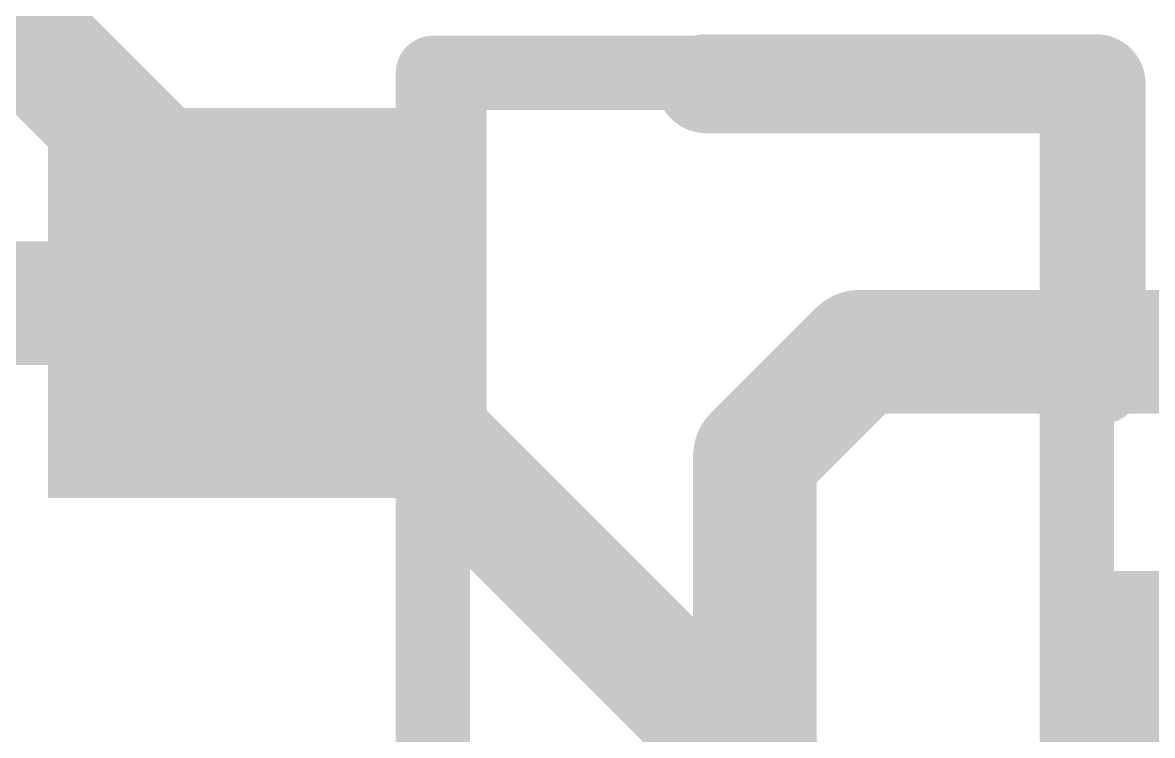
# Model space of a CAD drawing. Extents: x -0.1 to 42, y -11.4 to 16.1.
# Drawn here: x 34.058 to 36.375, y 8.953 to 10.415 of the extents above; entities that cross this region are included whole.
import ezdxf

# ---------------------------------------------------------------- set-up
doc = ezdxf.new("R2010")
doc.units = 0
for name, color, linetype in [('1', 12, 'CONTINUOUS'), ('16', 132, 'CONTINUOUS'), ('21', 41, 'CONTINUOUS'), ('51', 53, 'CONTINUOUS')]:
    doc.layers.add(name, color=color, linetype=linetype)

# ---------------------------------------------------------------- blocks, each defined once
blk = doc.blocks.new('RECT')
blk.add_solid([(-0.5, -0.5), (0.5, -0.5), (-0.5, 0.5), (0.5, 0.5)])

msp = doc.modelspace()

# ---------------------------------------------------------------- linework, layer by layer
at = {"layer": '1', "const_width": 0.254}
for points in [[(34.56, 9.84), (33.12, 9.84)], [(35.775, 9.74), (35.56, 9.525)], [(38.1, 9.74), (35.775, 9.74)], [(35.56, 4.445), (35.56, 9.525)]]:
    msp.add_lwpolyline(points, dxfattribs=at)
at = {"layer": '1', "const_width": 0.127}
for points in [[(34.56, 9.7765, 1), (34.56, 9.9035)], [(35.775, 9.8035, 1), (35.775, 9.6765)], [(35.8199, 9.6951, 1), (35.7301, 9.7849)], [(35.6235, 9.525, 1), (35.4965, 9.525)], [(35.5151, 9.5699, 1), (35.6049, 9.4801)]]:
    msp.add_lwpolyline(points, format="xyb", dxfattribs=at)
at = {"layer": '16', "const_width": 0.254}
msp.add_lwpolyline([(33.274, 11.176), (40.259, 4.191)], dxfattribs=at)
at = {"layer": '21', "const_width": 0.2032}
for points in [[(36.26, 10.29), (35.46, 10.29)], [(36.26, 9.69), (36.26, 10.29)]]:
    msp.add_lwpolyline(points, dxfattribs=at)
at = {"layer": '21', "const_width": 0.1016}
for points in [[(35.46, 10.3408, 1), (35.46, 10.2392)], [(36.3108, 10.29, 1), (36.2092, 10.29)], [(36.26, 10.2392, 1), (36.26, 10.3408)], [(36.2092, 9.69, 1), (36.3108, 9.69)]]:
    msp.add_lwpolyline(points, format="xyb", dxfattribs=at)
at = {"layer": '51', "const_width": 0.1524}
for points in [[(34.8996, 7.4676), (34.8996, 10.3124)], [(34.8996, 10.3124), (36.2204, 10.3124)], [(36.2204, 10.3124), (36.2204, 7.4676)]]:
    msp.add_lwpolyline(points, dxfattribs=at)
at = {"layer": '51', "const_width": 0.0762}
for points in [[(34.9377, 10.3124, 1), (34.8615, 10.3124)], [(34.8996, 10.3505, 1), (34.8996, 10.2743)], [(36.2585, 10.3124, 1), (36.1823, 10.3124)], [(36.2204, 10.2743, 1), (36.2204, 10.3505)]]:
    msp.add_lwpolyline(points, format="xyb", dxfattribs=at)

# ---------------------------------------------------------------- block references
at = {"layer": '1', "xscale": 0.8, "yscale": 0.9, "rotation": 270}
for p in [(34.56, 9.84), (36.66, 8.89)]:
    msp.add_blockref('RECT', p, dxfattribs=at)

doc.saveas('drawing.dxf')
